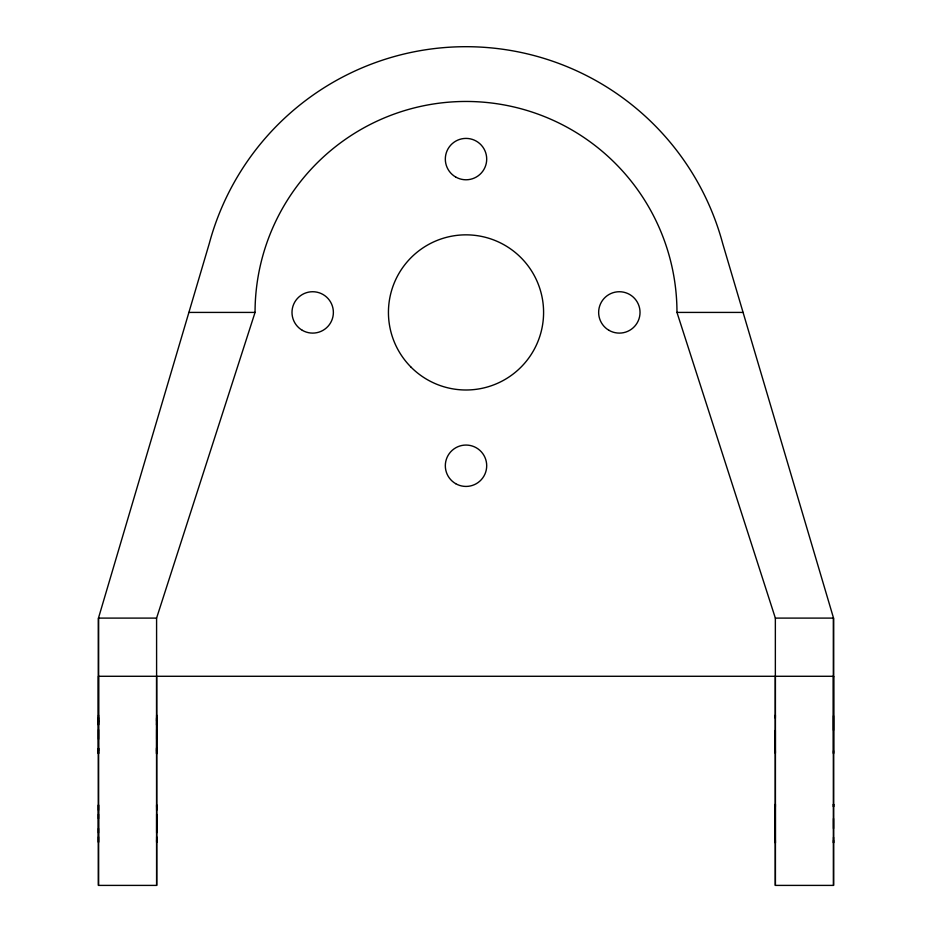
<?xml version="1.0" encoding="UTF-8"?>
<svg xmlns="http://www.w3.org/2000/svg" width="932" height="932" viewBox="0 0 932 932"><rect width="100%" height="100%" fill="white"/><g stroke="black" fill="none" stroke-linecap="round" stroke-linejoin="round"><path stroke-width="1.4" d="M775.366 885.4L775.354 618.102L676.97 312.418A210.958 210.958 0 0 0 466.012 101.46A210.958 210.958 0 0 0 255.053 312.418L156.588 618.102L156.646 885.4L98.477 885.4L98.466 618.102L209.246 243.625A265.818 265.818 0 0 1 722.719 243.625L833.534 618.102L833.511 885.4L775.366 885.4L775.366 730.362M98.477 753.173L98.489 618.102L156.588 618.102M98.489 828.42L98.489 842.307L98.489 836.819M98.477 818.727L98.489 804.84L98.489 810.327M98.501 752.555L98.477 753.825L98.524 748.163L98.477 751.262M98.524 715.077L98.489 721.217M156.599 753.825L156.646 747.709L156.623 753.196M156.646 715.065L156.611 721.217M156.646 836.819L156.646 842.307L156.634 839.802M156.634 810.327L156.646 804.84L156.646 807.345M775.354 750.691L775.354 753.196L775.366 677.028M775.354 718.246L775.354 715.729M775.354 716.37L775.354 715.065M775.366 840.373L775.366 842.971L775.354 804.176L775.354 806.774M833.499 753.86L833.511 750.691M833.499 730.373L833.488 618.102L775.354 618.102M833.523 837.274L833.511 842.959L833.511 840.361M833.511 677.028L833.546 676.283M98.524 729.616L98.524 739.321M98.477 724.781L98.524 720.774M156.646 729.616L156.646 739.309M156.599 724.781L156.646 720.774M98.466 725.096L98.524 721.228M98.477 720.751L98.524 717.675M156.588 725.096L156.646 717.698L156.599 720.751M156.599 753.86L156.646 724.77M156.599 751.227L156.646 748.151M98.477 885.4L98.454 676.283L833.488 676.283L833.546 885.4M156.646 885.4L156.623 677.016M188.893 312.418L255.053 312.418M676.97 312.418L743.119 312.418M833.499 715.729L833.499 753.196M833.499 818.541L833.511 828.583M156.646 814.207L156.634 832.94M98.489 814.207L98.477 832.94M833.511 804.829L833.511 806.774L833.511 804.176L833.511 804.829M608.992 330.336A20.69 20.69 0 0 0 640.028 312.418A20.69 20.69 0 0 0 608.992 294.5A20.69 20.69 0 0 0 608.992 330.336M455.666 483.661A20.69 20.69 0 0 0 486.702 465.744A20.69 20.69 0 0 0 455.666 447.826A20.69 20.69 0 0 0 455.666 483.661M302.341 330.336A20.69 20.69 0 0 0 333.376 312.418A20.69 20.69 0 0 0 302.341 294.5A20.69 20.69 0 0 0 302.341 330.336M411.163 367.278A77.577 77.577 0 0 0 540.944 332.503A77.577 77.577 0 0 0 445.939 237.485A77.577 77.577 0 0 0 411.163 367.278M455.666 177.01A20.69 20.69 0 0 0 486.702 159.092A20.69 20.69 0 0 0 455.666 141.175A20.69 20.69 0 0 0 455.666 177.01"/></g></svg>
